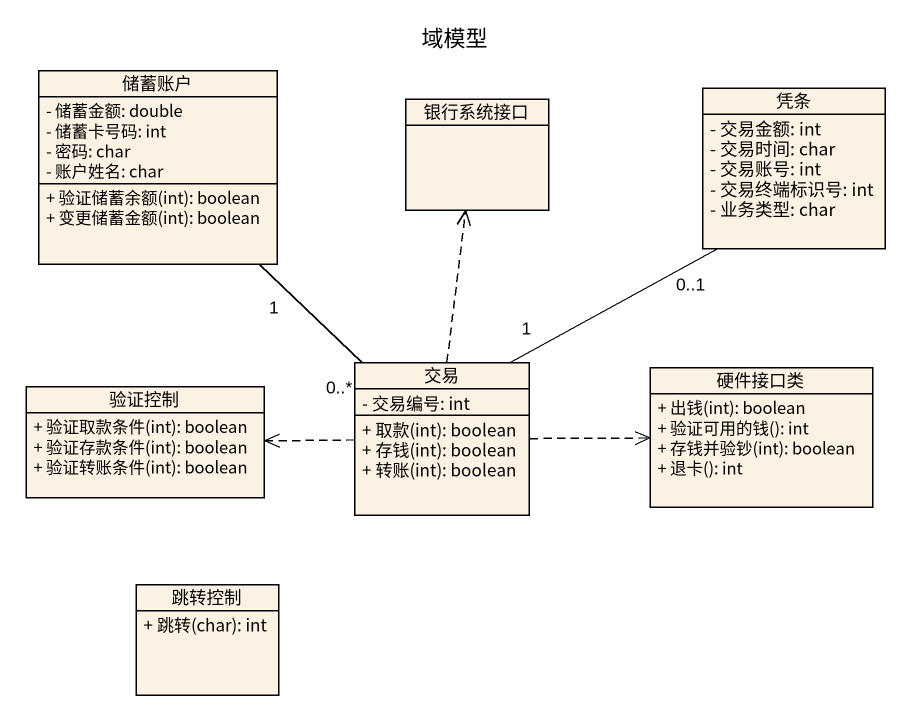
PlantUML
@startuml
title 域模型
hide circle
hide empty members
skinparam classAttributeIconSize 0
class 储蓄账户 {
  - 储蓄金额: double
  - 储蓄卡号码: int
  - 密码: char
  - 账户姓名: char
  + 验证储蓄余额(int): boolean
  + 变更储蓄金额(int): boolean
}
class 银行系统接口
class 凭条 {
  - 交易金额: int
  - 交易时间: char
  - 交易账号: int
  - 交易终端标识号: int
  - 业务类型: char
}
class 交易 {
  - 交易编号: int
  + 取款(int): boolean
  + 存钱(int): boolean
  + 转账(int): boolean
}
class 硬件接口类 {
  + 出钱(int): boolean
  + 验证可用的钱(): int
  + 存钱并验钞(int): boolean
  + 退卡(): int
}
class 验证控制 {
  + 验证取款条件(int): boolean
  + 验证存款条件(int): boolean
  + 验证转账条件(int): boolean
}
class 跳转控制 {
  + 跳转(char): int
}
交易 "0..*" -up- "1" 储蓄账户
交易 .up.> 银行系统接口
交易 "1" -up- "0..1" 凭条
交易 .right.> 硬件接口类
交易 .left.> 验证控制
@enduml
